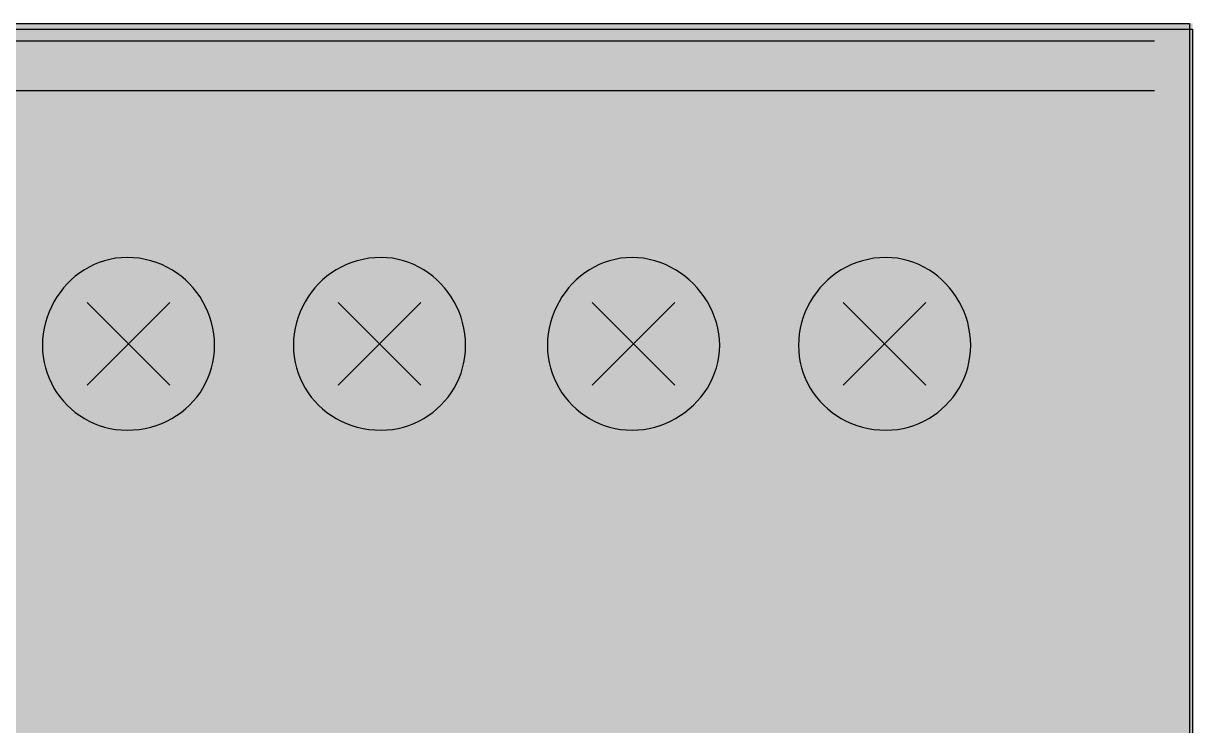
# Model space of a CAD drawing. Header units: millimetres. Extents: x 0 to 966, y -664 to 90.
# Drawn here: x 930.83 to 966, y -191.11 to -170 of the extents above; entities that cross this region are included whole.
import ezdxf

# ---------------------------------------------------------------- set-up
doc = ezdxf.new("R2010")
doc.units = ezdxf.units.MM
for name, color, linetype in [('HDL_BODY', 7, 'Continuous'), ('HDL_COLOUR', 7, 'Continuous'), ('HDL_DETAIL', 7, 'Continuous'), ('HDL_PRINT', 7, 'Continuous')]:
    doc.layers.add(name, color=color, linetype=linetype)

# ---------------------------------------------------------------- blocks, each defined once
blk = doc.blocks.new('M_R16.10.1_FRONT')
at = {"layer": 'HDL_BODY', "true_color": 0x202126}
blk.add_hatch(color=250, dxfattribs=at).paths.add_polyline_path([(0, 0), (216, 0), (216, 90), (0, 90)])
at = {"layer": 'HDL_COLOUR', "true_color": 0x1a332c}
for points in [[(186.585, 80.322), (186.579, 80.497), (186.561, 80.67), (186.533, 80.84), (186.493, 81.006), (186.443, 81.169), (186.383, 81.328), (186.313, 81.483), (186.233, 81.632), (186.145, 81.776), (186.047, 81.914), (185.941, 82.045), (185.827, 82.17), (185.706, 82.287), (185.576, 82.397), (185.44, 82.498), (185.297, 82.59), (185.147, 82.674), (184.992, 82.747), (184.83, 82.811), (184.664, 82.864), (184.492, 82.906), (184.316, 82.937), (184.135, 82.956), (183.95, 82.962), (183.776, 82.956), (183.605, 82.937), (183.437, 82.906), (183.274, 82.864), (183.114, 82.811), (182.96, 82.747), (182.81, 82.674), (182.666, 82.59), (182.527, 82.498), (182.395, 82.397), (182.269, 82.287), (182.151, 82.17), (182.039, 82.045), (181.935, 81.914), (181.84, 81.776), (181.752, 81.632), (181.674, 81.483), (181.605, 81.328), (181.545, 81.169), (181.495, 81.006), (181.456, 80.84), (181.428, 80.67), (181.41, 80.497), (181.404, 80.322), (181.41, 80.148), (181.428, 79.976), (181.456, 79.809), (181.495, 79.645), (181.545, 79.485), (181.605, 79.33), (181.674, 79.18), (181.752, 79.035), (181.84, 78.897), (181.935, 78.764), (182.039, 78.638), (182.151, 78.519), (182.269, 78.408), (182.395, 78.304), (182.527, 78.208), (182.666, 78.12), (182.81, 78.042), (182.96, 77.972), (183.114, 77.913), (183.274, 77.863), (183.437, 77.824), (183.605, 77.795), (183.776, 77.778), (183.95, 77.772), (184.135, 77.778), (184.316, 77.795), (184.492, 77.824), (184.664, 77.863), (184.83, 77.913), (184.992, 77.972), (185.147, 78.042), (185.297, 78.12), (185.44, 78.208), (185.576, 78.304), (185.706, 78.408), (185.827, 78.519), (185.941, 78.638), (186.047, 78.764), (186.145, 78.897), (186.233, 79.035), (186.313, 79.18), (186.383, 79.33), (186.443, 79.485), (186.493, 79.645), (186.533, 79.809), (186.561, 79.976), (186.579, 80.148), (186.585, 80.322)], [(194.135, 80.322), (194.129, 80.497), (194.112, 80.67), (194.084, 80.84), (194.044, 81.006), (193.995, 81.169), (193.935, 81.328), (193.866, 81.483), (193.787, 81.632), (193.7, 81.776), (193.605, 81.914), (193.501, 82.045), (193.389, 82.17), (193.27, 82.287), (193.145, 82.397), (193.012, 82.498), (192.874, 82.59), (192.73, 82.674), (192.58, 82.747), (192.425, 82.811), (192.266, 82.864), (192.102, 82.906), (191.935, 82.937), (191.764, 82.956), (191.59, 82.962), (191.405, 82.956), (191.224, 82.937), (191.048, 82.906), (190.876, 82.864), (190.709, 82.811), (190.548, 82.747), (190.392, 82.674), (190.243, 82.59), (190.1, 82.498), (189.963, 82.397), (189.834, 82.287), (189.712, 82.17), (189.598, 82.045), (189.492, 81.914), (189.395, 81.776), (189.306, 81.632), (189.227, 81.483), (189.157, 81.328), (189.097, 81.169), (189.047, 81.006), (189.007, 80.84), (188.979, 80.67), (188.961, 80.497), (188.955, 80.322), (188.961, 80.148), (188.979, 79.976), (189.007, 79.809), (189.047, 79.645), (189.097, 79.485), (189.157, 79.33), (189.227, 79.18), (189.306, 79.035), (189.395, 78.897), (189.492, 78.764), (189.598, 78.638), (189.712, 78.519), (189.834, 78.408), (189.963, 78.304), (190.1, 78.208), (190.243, 78.12), (190.392, 78.042), (190.548, 77.972), (190.709, 77.913), (190.876, 77.863), (191.048, 77.824), (191.224, 77.795), (191.405, 77.778), (191.59, 77.772), (191.764, 77.778), (191.935, 77.795), (192.102, 77.824), (192.266, 77.863), (192.425, 77.913), (192.58, 77.972), (192.73, 78.042), (192.874, 78.12), (193.012, 78.208), (193.145, 78.304), (193.27, 78.408), (193.389, 78.519), (193.501, 78.638), (193.605, 78.764), (193.7, 78.897), (193.787, 79.035), (193.866, 79.18), (193.935, 79.33), (193.995, 79.485), (194.044, 79.645), (194.084, 79.809), (194.112, 79.976), (194.129, 80.148), (194.135, 80.322)], [(201.775, 80.322), (201.769, 80.497), (201.75, 80.67), (201.719, 80.84), (201.677, 81.006), (201.624, 81.169), (201.561, 81.328), (201.487, 81.483), (201.404, 81.632), (201.312, 81.776), (201.211, 81.914), (201.101, 82.045), (200.984, 82.17), (200.86, 82.287), (200.729, 82.397), (200.591, 82.498), (200.448, 82.59), (200.299, 82.674), (200.145, 82.747), (199.986, 82.811), (199.823, 82.864), (199.657, 82.906), (199.487, 82.937), (199.315, 82.956), (199.14, 82.962), (198.966, 82.956), (198.795, 82.937), (198.628, 82.906), (198.464, 82.864), (198.305, 82.811), (198.15, 82.747), (198, 82.674), (197.856, 82.59), (197.718, 82.498), (197.585, 82.397), (197.46, 82.287), (197.341, 82.17), (197.229, 82.045), (197.126, 81.914), (197.03, 81.776), (196.943, 81.632), (196.864, 81.483), (196.795, 81.328), (196.736, 81.169), (196.686, 81.006), (196.647, 80.84), (196.618, 80.67), (196.601, 80.497), (196.595, 80.322), (196.601, 80.148), (196.618, 79.976), (196.647, 79.809), (196.686, 79.645), (196.736, 79.485), (196.795, 79.33), (196.864, 79.18), (196.943, 79.035), (197.03, 78.897), (197.126, 78.764), (197.229, 78.638), (197.341, 78.519), (197.46, 78.408), (197.585, 78.304), (197.718, 78.208), (197.856, 78.12), (198, 78.042), (198.15, 77.972), (198.305, 77.913), (198.464, 77.863), (198.628, 77.824), (198.795, 77.795), (198.966, 77.778), (199.14, 77.772), (199.315, 77.778), (199.487, 77.795), (199.657, 77.824), (199.823, 77.863), (199.986, 77.913), (200.145, 77.972), (200.299, 78.042), (200.448, 78.12), (200.591, 78.208), (200.729, 78.304), (200.86, 78.408), (200.984, 78.519), (201.101, 78.638), (201.211, 78.764), (201.312, 78.897), (201.404, 79.035), (201.487, 79.18), (201.561, 79.33), (201.624, 79.485), (201.677, 79.645), (201.719, 79.809), (201.75, 79.976), (201.769, 80.148), (201.775, 80.322)], [(209.326, 80.322), (209.32, 80.497), (209.302, 80.67), (209.274, 80.84), (209.235, 81.006), (209.185, 81.169), (209.125, 81.328), (209.056, 81.483), (208.978, 81.632), (208.891, 81.776), (208.795, 81.914), (208.691, 82.045), (208.58, 82.17), (208.461, 82.287), (208.335, 82.397), (208.203, 82.498), (208.064, 82.59), (207.92, 82.674), (207.77, 82.747), (207.616, 82.811), (207.456, 82.864), (207.293, 82.906), (207.125, 82.937), (206.954, 82.956), (206.78, 82.962), (206.595, 82.956), (206.415, 82.937), (206.238, 82.906), (206.066, 82.864), (205.9, 82.811), (205.738, 82.747), (205.583, 82.674), (205.433, 82.59), (205.29, 82.498), (205.154, 82.397), (205.025, 82.287), (204.903, 82.17), (204.789, 82.045), (204.683, 81.914), (204.585, 81.776), (204.497, 81.632), (204.417, 81.483), (204.347, 81.328), (204.287, 81.169), (204.237, 81.006), (204.198, 80.84), (204.169, 80.67), (204.152, 80.497), (204.146, 80.322), (204.152, 80.148), (204.169, 79.976), (204.198, 79.809), (204.237, 79.645), (204.287, 79.485), (204.347, 79.33), (204.417, 79.18), (204.497, 79.035), (204.585, 78.897), (204.683, 78.764), (204.789, 78.638), (204.903, 78.519), (205.025, 78.408), (205.154, 78.304), (205.29, 78.208), (205.433, 78.12), (205.583, 78.042), (205.738, 77.972), (205.9, 77.913), (206.066, 77.863), (206.238, 77.824), (206.415, 77.795), (206.595, 77.778), (206.78, 77.772), (206.954, 77.778), (207.125, 77.795), (207.293, 77.824), (207.456, 77.863), (207.616, 77.913), (207.77, 77.972), (207.92, 78.042), (208.064, 78.12), (208.203, 78.208), (208.335, 78.304), (208.461, 78.408), (208.58, 78.519), (208.691, 78.638), (208.795, 78.764), (208.891, 78.897), (208.978, 79.035), (209.056, 79.18), (209.125, 79.33), (209.185, 79.485), (209.235, 79.645), (209.274, 79.809), (209.302, 79.976), (209.32, 80.148), (209.326, 80.322)]]:
    blk.add_hatch(color=250, dxfattribs=at).paths.add_polyline_path(points)
at = {"layer": 'HDL_COLOUR', "true_color": 0x9ea4a8}
for points in [[(185.808, 80.367), (185.792, 80.604), (185.746, 80.837), (185.67, 81.062), (185.565, 81.275), (185.433, 81.473), (185.276, 81.651), (185.098, 81.808), (184.901, 81.94), (184.688, 82.045), (184.464, 82.121), (184.231, 82.168), (183.994, 82.183), (183.758, 82.168), (183.525, 82.121), (183.301, 82.045), (183.088, 81.94), (182.891, 81.808), (182.712, 81.651), (182.556, 81.473), (182.424, 81.275), (182.319, 81.062), (182.243, 80.837), (182.197, 80.604), (182.181, 80.367), (182.197, 80.13), (182.243, 79.897), (182.319, 79.672), (182.424, 79.458), (182.556, 79.261), (182.712, 79.082), (182.891, 78.926), (183.088, 78.794), (183.301, 78.688), (183.525, 78.612), (183.758, 78.566), (183.994, 78.55), (184.231, 78.566), (184.464, 78.612), (184.688, 78.688), (184.901, 78.794), (185.098, 78.926), (185.276, 79.082), (185.433, 79.261), (185.565, 79.458), (185.67, 79.672), (185.746, 79.897), (185.792, 80.13)], [(193.358, 80.367), (193.343, 80.604), (193.296, 80.837), (193.22, 81.062), (193.115, 81.275), (192.984, 81.473), (192.827, 81.651), (192.649, 81.808), (192.452, 81.94), (192.239, 82.045), (192.015, 82.121), (191.782, 82.168), (191.545, 82.183), (191.309, 82.168), (191.076, 82.121), (190.851, 82.045), (190.639, 81.94), (190.442, 81.808), (190.263, 81.651), (190.107, 81.473), (189.975, 81.275), (189.87, 81.062), (189.794, 80.837), (189.748, 80.604), (189.732, 80.367), (189.748, 80.13), (189.794, 79.897), (189.87, 79.672), (189.975, 79.458), (190.107, 79.261), (190.263, 79.082), (190.442, 78.926), (190.639, 78.794), (190.851, 78.688), (191.076, 78.612), (191.309, 78.566), (191.545, 78.55), (191.782, 78.566), (192.015, 78.612), (192.239, 78.688), (192.452, 78.794), (192.649, 78.926), (192.827, 79.082), (192.984, 79.261), (193.115, 79.458), (193.22, 79.672), (193.296, 79.897), (193.343, 80.13)], [(200.998, 80.367), (200.982, 80.604), (200.936, 80.837), (200.86, 81.062), (200.755, 81.275), (200.623, 81.473), (200.467, 81.651), (200.289, 81.808), (200.091, 81.94), (199.879, 82.045), (199.654, 82.121), (199.422, 82.168), (199.185, 82.183), (198.948, 82.168), (198.716, 82.121), (198.491, 82.045), (198.278, 81.94), (198.081, 81.808), (197.903, 81.651), (197.747, 81.473), (197.615, 81.275), (197.51, 81.062), (197.434, 80.837), (197.387, 80.604), (197.372, 80.367), (197.387, 80.13), (197.434, 79.897), (197.51, 79.672), (197.615, 79.458), (197.747, 79.261), (197.903, 79.082), (198.081, 78.926), (198.278, 78.794), (198.491, 78.688), (198.716, 78.612), (198.948, 78.566), (199.185, 78.55), (199.422, 78.566), (199.654, 78.612), (199.879, 78.688), (200.091, 78.794), (200.289, 78.926), (200.467, 79.082), (200.623, 79.261), (200.755, 79.458), (200.86, 79.672), (200.936, 79.897), (200.982, 80.13)], [(208.549, 80.367), (208.533, 80.604), (208.487, 80.837), (208.411, 81.062), (208.306, 81.275), (208.174, 81.473), (208.018, 81.651), (207.839, 81.808), (207.642, 81.94), (207.429, 82.045), (207.205, 82.121), (206.972, 82.168), (206.736, 82.183), (206.499, 82.168), (206.266, 82.121), (206.042, 82.045), (205.829, 81.94), (205.632, 81.808), (205.454, 81.651), (205.297, 81.473), (205.166, 81.275), (205.061, 81.062), (204.984, 80.837), (204.938, 80.604), (204.923, 80.367), (204.938, 80.13), (204.984, 79.897), (205.061, 79.672), (205.166, 79.458), (205.297, 79.261), (205.454, 79.082), (205.632, 78.926), (205.829, 78.794), (206.042, 78.688), (206.266, 78.612), (206.499, 78.566), (206.736, 78.55), (206.972, 78.566), (207.205, 78.612), (207.429, 78.688), (207.642, 78.794), (207.839, 78.926), (208.018, 79.082), (208.174, 79.261), (208.306, 79.458), (208.411, 79.672), (208.487, 79.897), (208.533, 80.13)]]:
    blk.add_hatch(color=253, dxfattribs=at).paths.add_polyline_path(points)
at = {"layer": 'HDL_PRINT', "true_color": 0xdee1e9}
for points in [[(182.984, 82.962), (182.634, 82.962), (182.634, 85.512), (185.355, 85.512), (187.287, 83.577), (187.023, 83.312), (185.18, 85.162), (182.984, 85.162), (182.984, 82.962)], [(190.624, 82.962), (190.271, 82.962), (190.271, 85.162), (187.725, 85.162), (187.725, 85.512), (190.624, 85.512), (190.624, 82.962)], [(198.174, 82.962), (197.825, 82.962), (197.825, 85.512), (200.545, 85.512), (202.477, 83.577), (202.214, 83.312), (200.37, 85.162), (198.174, 85.162), (198.174, 82.962)], [(205.725, 82.962), (205.375, 82.962), (205.375, 85.162), (202.916, 85.162), (202.916, 85.512), (205.725, 85.512), (205.725, 82.962)], [(185.355, 75.482), (186.585, 77.594), (187.814, 75.482), (185.355, 75.482)], [(200.545, 75.482), (201.775, 77.594), (203.005, 75.482), (200.545, 75.482)], [(182.898, 75.661), (182.898, 75.482), (181.754, 75.482), (181.843, 75.572), (181.848, 75.61), (181.861, 75.647), (181.878, 75.685), (181.897, 75.722), (181.914, 75.76), (181.927, 75.798), (181.932, 75.836), (181.969, 75.873), (182.006, 75.91), (182.044, 75.948), (182.081, 75.986), (182.118, 76.024), (182.156, 76.062), (182.193, 76.1), (182.252, 76.132), (182.309, 76.169), (182.363, 76.21), (182.413, 76.253), (182.457, 76.297), (182.493, 76.34), (182.521, 76.381), (182.539, 76.419), (182.545, 76.45), (182.583, 76.488), (182.608, 76.516), (182.623, 76.539), (182.631, 76.562), (182.634, 76.589), (182.634, 76.626), (182.634, 76.664), (182.632, 76.702), (182.627, 76.74), (182.618, 76.778), (182.602, 76.815), (182.578, 76.853), (182.545, 76.89), (182.538, 76.896), (182.519, 76.913), (182.49, 76.934), (182.454, 76.956), (182.413, 76.972), (182.371, 76.979), (182.332, 76.974), (182.294, 76.961), (182.256, 76.944), (182.219, 76.925), (182.181, 76.907), (182.144, 76.895), (182.107, 76.89), (182.102, 76.853), (182.089, 76.815), (182.072, 76.778), (182.053, 76.74), (182.036, 76.702), (182.023, 76.664), (182.018, 76.626), (181.843, 76.626), (181.847, 76.688), (181.858, 76.743), (181.876, 76.792), (181.898, 76.836), (181.925, 76.875), (181.954, 76.911), (181.986, 76.945), (182.018, 76.979), (182.056, 77.012), (182.096, 77.036), (182.138, 77.051), (182.185, 77.061), (182.238, 77.066), (182.3, 77.068), (182.371, 77.068), (182.44, 77.068), (182.501, 77.066), (182.555, 77.061), (182.602, 77.051), (182.644, 77.036), (182.683, 77.012), (182.72, 76.979), (182.753, 76.945), (182.786, 76.911), (182.816, 76.875), (182.842, 76.836), (182.865, 76.792), (182.883, 76.743), (182.894, 76.688), (182.898, 76.626), (182.898, 76.589), (182.895, 76.562), (182.887, 76.539), (182.872, 76.516), (182.847, 76.488), (182.809, 76.45), (182.803, 76.414), (182.786, 76.387), (182.765, 76.364), (182.743, 76.341), (182.727, 76.313), (182.72, 76.275), (182.688, 76.242), (182.654, 76.209), (182.618, 76.176), (182.579, 76.143), (182.535, 76.11), (182.487, 76.077), (182.432, 76.044), (182.371, 76.011), (182.333, 75.946), (182.296, 75.898), (182.263, 75.861), (182.235, 75.833), (182.212, 75.807), (182.198, 75.78), (182.193, 75.747), (182.151, 75.738), (182.125, 75.716), (182.112, 75.691), (182.107, 75.67), (182.107, 75.661), (182.898, 75.661)], [(183.861, 75.482), (183.6, 75.482), (183.6, 76.715), (183.593, 76.708), (183.574, 76.692), (183.545, 76.67), (183.508, 76.649), (183.467, 76.632), (183.423, 76.626), (183.386, 76.589), (183.359, 76.565), (183.336, 76.55), (183.313, 76.543), (183.286, 76.54), (183.248, 76.54), (183.248, 76.715), (183.286, 76.72), (183.323, 76.734), (183.361, 76.756), (183.398, 76.785), (183.436, 76.817), (183.474, 76.853), (183.511, 76.89), (183.555, 76.934), (183.596, 76.976), (183.632, 77.012), (183.661, 77.042), (183.68, 77.061), (183.686, 77.068), (183.861, 77.068), (183.861, 75.482)], [(190.271, 75.661), (190.271, 75.482), (189.219, 75.482), (189.219, 75.572), (189.251, 75.61), (189.276, 75.647), (189.296, 75.685), (189.315, 75.722), (189.335, 75.76), (189.361, 75.798), (189.394, 75.836), (189.432, 75.873), (189.469, 75.91), (189.507, 75.948), (189.544, 75.986), (189.582, 76.024), (189.62, 76.062), (189.658, 76.1), (189.713, 76.132), (189.762, 76.169), (189.807, 76.21), (189.847, 76.253), (189.884, 76.297), (189.918, 76.34), (189.95, 76.381), (189.98, 76.419), (190.01, 76.45), (190.046, 76.488), (190.071, 76.516), (190.085, 76.539), (190.093, 76.562), (190.096, 76.589), (190.096, 76.626), (190.096, 76.664), (190.094, 76.702), (190.089, 76.74), (190.08, 76.778), (190.065, 76.815), (190.042, 76.853), (190.01, 76.89), (189.972, 76.896), (189.944, 76.913), (189.921, 76.934), (189.898, 76.956), (189.87, 76.972), (189.832, 76.979), (189.767, 76.974), (189.719, 76.961), (189.683, 76.944), (189.655, 76.925), (189.629, 76.907), (189.602, 76.895), (189.569, 76.89), (189.537, 76.853), (189.514, 76.815), (189.499, 76.778), (189.489, 76.74), (189.485, 76.702), (189.483, 76.664), (189.483, 76.626), (189.305, 76.626), (189.305, 76.697), (189.307, 76.758), (189.312, 76.811), (189.322, 76.859), (189.337, 76.901), (189.361, 76.941), (189.394, 76.979), (189.431, 77.008), (189.475, 77.03), (189.526, 77.046), (189.581, 77.057), (189.64, 77.063), (189.703, 77.067), (189.767, 77.068), (189.832, 77.068), (189.875, 77.068), (189.926, 77.066), (189.981, 77.061), (190.037, 77.051), (190.092, 77.036), (190.142, 77.012), (190.185, 76.979), (190.217, 76.941), (190.24, 76.901), (190.255, 76.859), (190.264, 76.811), (190.269, 76.758), (190.271, 76.697), (190.271, 76.626), (190.271, 76.583), (190.271, 76.552), (190.271, 76.526), (190.271, 76.495), (190.271, 76.45), (190.266, 76.418), (190.252, 76.394), (190.23, 76.373), (190.202, 76.354), (190.17, 76.334), (190.134, 76.308), (190.096, 76.275), (190.092, 76.242), (190.08, 76.209), (190.06, 76.176), (190.031, 76.143), (189.994, 76.11), (189.949, 76.077), (189.895, 76.044), (189.832, 76.011), (189.8, 75.953), (189.767, 75.908), (189.735, 75.874), (189.702, 75.847), (189.669, 75.823), (189.635, 75.801), (189.602, 75.776), (189.569, 75.747), (189.568, 75.738), (189.563, 75.716), (189.55, 75.691), (189.525, 75.67), (189.483, 75.661), (190.271, 75.661)], [(191.59, 75.661), (191.59, 75.482), (190.535, 75.482), (190.535, 75.572), (190.54, 75.61), (190.552, 75.647), (190.57, 75.685), (190.589, 75.722), (190.606, 75.76), (190.619, 75.798), (190.624, 75.836), (190.662, 75.873), (190.699, 75.91), (190.737, 75.948), (190.774, 75.986), (190.812, 76.024), (190.849, 76.062), (190.887, 76.1), (190.945, 76.132), (191.002, 76.169), (191.056, 76.21), (191.105, 76.253), (191.149, 76.297), (191.185, 76.34), (191.213, 76.381), (191.231, 76.419), (191.237, 76.45), (191.275, 76.488), (191.3, 76.516), (191.315, 76.539), (191.323, 76.562), (191.326, 76.589), (191.326, 76.626), (191.326, 76.67), (191.326, 76.715), (191.326, 76.759), (191.326, 76.803), (191.326, 76.847), (191.326, 76.89), (191.288, 76.895), (191.25, 76.907), (191.213, 76.925), (191.175, 76.944), (191.138, 76.961), (191.1, 76.974), (191.062, 76.979), (191.024, 76.974), (190.987, 76.961), (190.949, 76.944), (190.912, 76.925), (190.874, 76.907), (190.836, 76.895), (190.798, 76.89), (190.794, 76.853), (190.781, 76.815), (190.765, 76.778), (190.746, 76.74), (190.73, 76.702), (190.717, 76.664), (190.713, 76.626), (190.535, 76.626), (190.539, 76.688), (190.55, 76.743), (190.568, 76.792), (190.59, 76.836), (190.617, 76.875), (190.647, 76.911), (190.679, 76.945), (190.713, 76.979), (190.75, 77.012), (190.789, 77.036), (190.831, 77.051), (190.878, 77.061), (190.931, 77.066), (190.992, 77.068), (191.062, 77.068), (191.132, 77.068), (191.193, 77.066), (191.246, 77.061), (191.294, 77.051), (191.337, 77.036), (191.377, 77.012), (191.415, 76.979), (191.447, 76.945), (191.478, 76.911), (191.508, 76.875), (191.535, 76.836), (191.557, 76.792), (191.574, 76.743), (191.586, 76.688), (191.59, 76.626), (191.589, 76.589), (191.586, 76.562), (191.579, 76.539), (191.563, 76.516), (191.538, 76.488), (191.501, 76.45), (191.5, 76.414), (191.498, 76.387), (191.49, 76.364), (191.475, 76.341), (191.451, 76.313), (191.415, 76.275), (191.381, 76.242), (191.347, 76.209), (191.31, 76.176), (191.271, 76.143), (191.227, 76.11), (191.179, 76.077), (191.124, 76.044), (191.062, 76.011), (191.025, 75.946), (190.989, 75.898), (190.956, 75.861), (190.928, 75.833), (190.906, 75.807), (190.892, 75.78), (190.887, 75.747), (190.844, 75.738), (190.818, 75.716), (190.804, 75.691), (190.799, 75.67), (190.798, 75.661), (191.59, 75.661)], [(197.911, 75.661), (197.911, 75.482), (196.859, 75.482), (196.831, 75.488), (196.82, 75.502), (196.821, 75.525), (196.831, 75.553), (196.843, 75.586), (196.854, 75.623), (196.859, 75.661), (196.865, 75.667), (196.881, 75.686), (196.902, 75.715), (196.922, 75.751), (196.938, 75.792), (196.945, 75.836), (196.983, 75.873), (197.021, 75.91), (197.059, 75.948), (197.096, 75.986), (197.134, 76.024), (197.171, 76.062), (197.208, 76.1), (197.266, 76.132), (197.323, 76.169), (197.377, 76.21), (197.427, 76.253), (197.471, 76.297), (197.508, 76.34), (197.537, 76.381), (197.555, 76.419), (197.561, 76.45), (197.597, 76.494), (197.621, 76.535), (197.636, 76.571), (197.644, 76.6), (197.647, 76.619), (197.647, 76.626), (197.647, 76.664), (197.645, 76.702), (197.64, 76.74), (197.631, 76.778), (197.616, 76.815), (197.593, 76.853), (197.561, 76.89), (197.554, 76.896), (197.535, 76.913), (197.505, 76.934), (197.469, 76.956), (197.427, 76.972), (197.383, 76.979), (197.346, 76.974), (197.309, 76.961), (197.272, 76.944), (197.234, 76.925), (197.197, 76.907), (197.159, 76.895), (197.122, 76.89), (197.117, 76.853), (197.105, 76.815), (197.087, 76.778), (197.068, 76.74), (197.051, 76.702), (197.038, 76.664), (197.033, 76.626), (196.859, 76.626), (196.863, 76.688), (196.873, 76.743), (196.891, 76.792), (196.913, 76.836), (196.939, 76.875), (196.969, 76.911), (197, 76.945), (197.033, 76.979), (197.067, 77.012), (197.101, 77.044), (197.137, 77.073), (197.176, 77.1), (197.219, 77.122), (197.267, 77.139), (197.322, 77.15), (197.383, 77.154), (197.446, 77.15), (197.501, 77.139), (197.549, 77.122), (197.593, 77.1), (197.632, 77.073), (197.668, 77.044), (197.702, 77.012), (197.736, 76.979), (197.769, 76.945), (197.801, 76.911), (197.83, 76.875), (197.857, 76.836), (197.879, 76.792), (197.896, 76.743), (197.907, 76.688), (197.911, 76.626), (197.91, 76.619), (197.907, 76.6), (197.9, 76.571), (197.885, 76.535), (197.861, 76.494), (197.825, 76.45), (197.818, 76.414), (197.802, 76.387), (197.78, 76.364), (197.759, 76.341), (197.742, 76.313), (197.736, 76.275), (197.702, 76.242), (197.668, 76.209), (197.632, 76.176), (197.593, 76.143), (197.549, 76.11), (197.501, 76.077), (197.446, 76.044), (197.383, 76.011), (197.346, 75.973), (197.311, 75.935), (197.278, 75.898), (197.25, 75.86), (197.228, 75.822), (197.213, 75.785), (197.208, 75.747), (197.166, 75.746), (197.141, 75.741), (197.128, 75.728), (197.123, 75.703), (197.122, 75.661), (197.911, 75.661)], [(198.086, 75.922), (198.263, 75.922), (198.295, 75.885), (198.32, 75.848), (198.34, 75.81), (198.359, 75.772), (198.38, 75.735), (198.405, 75.698), (198.438, 75.661), (198.445, 75.654), (198.464, 75.638), (198.493, 75.616), (198.529, 75.595), (198.57, 75.578), (198.613, 75.572), (198.651, 75.577), (198.689, 75.591), (198.726, 75.613), (198.764, 75.642), (198.801, 75.674), (198.839, 75.71), (198.877, 75.747), (198.914, 75.754), (198.939, 75.773), (198.955, 75.802), (198.962, 75.838), (198.965, 75.879), (198.966, 75.922), (198.965, 75.96), (198.964, 75.998), (198.959, 76.036), (198.949, 76.074), (198.933, 76.112), (198.91, 76.149), (198.877, 76.186), (198.839, 76.219), (198.801, 76.243), (198.764, 76.259), (198.726, 76.268), (198.689, 76.273), (198.651, 76.275), (198.613, 76.275), (198.527, 76.275), (198.527, 76.45), (198.57, 76.45), (198.614, 76.45), (198.657, 76.45), (198.701, 76.45), (198.745, 76.45), (198.788, 76.45), (198.821, 76.488), (198.844, 76.526), (198.86, 76.564), (198.87, 76.601), (198.875, 76.639), (198.876, 76.677), (198.877, 76.715), (198.876, 76.753), (198.873, 76.781), (198.866, 76.803), (198.85, 76.826), (198.825, 76.853), (198.788, 76.89), (198.781, 76.896), (198.762, 76.913), (198.734, 76.934), (198.698, 76.956), (198.657, 76.972), (198.613, 76.979), (198.57, 76.972), (198.529, 76.956), (198.493, 76.934), (198.464, 76.913), (198.445, 76.896), (198.438, 76.89), (198.405, 76.853), (198.382, 76.815), (198.366, 76.778), (198.356, 76.74), (198.351, 76.702), (198.349, 76.664), (198.349, 76.626), (198.086, 76.715), (198.119, 76.753), (198.144, 76.79), (198.165, 76.828), (198.184, 76.866), (198.205, 76.903), (198.23, 76.941), (198.263, 76.979), (198.299, 77.012), (198.342, 77.044), (198.389, 77.073), (198.438, 77.1), (198.487, 77.122), (198.534, 77.139), (198.577, 77.15), (198.613, 77.154), (198.651, 77.149), (198.689, 77.137), (198.726, 77.12), (198.764, 77.102), (198.801, 77.085), (198.839, 77.073), (198.877, 77.068), (198.915, 77.03), (198.942, 77.002), (198.965, 76.979), (198.988, 76.956), (199.015, 76.928), (199.052, 76.89), (199.052, 76.847), (199.052, 76.817), (199.052, 76.79), (199.052, 76.759), (199.052, 76.715), (199.052, 76.662), (199.052, 76.615), (199.052, 76.576), (199.052, 76.549), (199.052, 76.54), (199.019, 76.502), (198.995, 76.466), (198.975, 76.433), (198.956, 76.405), (198.935, 76.383), (198.91, 76.369), (198.877, 76.364), (198.914, 76.359), (198.95, 76.345), (198.983, 76.322), (199.011, 76.294), (199.032, 76.26), (199.047, 76.224), (199.052, 76.186), (199.084, 76.181), (199.108, 76.165), (199.124, 76.138), (199.133, 76.101), (199.138, 76.052), (199.14, 75.993), (199.14, 75.922), (199.14, 75.88), (199.138, 75.83), (199.133, 75.776), (199.124, 75.72), (199.108, 75.665), (199.084, 75.614), (199.052, 75.572), (198.99, 75.542), (198.934, 75.52), (198.882, 75.504), (198.832, 75.494), (198.782, 75.487), (198.731, 75.484), (198.675, 75.483), (198.613, 75.482), (198.543, 75.483), (198.482, 75.485), (198.429, 75.489), (198.382, 75.499), (198.34, 75.515), (198.301, 75.539), (198.263, 75.572), (198.23, 75.605), (198.198, 75.639), (198.168, 75.675), (198.141, 75.714), (198.118, 75.758), (198.101, 75.806), (198.089, 75.86), (198.086, 75.922)], [(205.461, 75.661), (205.461, 75.482), (204.409, 75.482), (204.409, 75.572), (204.441, 75.61), (204.466, 75.647), (204.486, 75.685), (204.505, 75.722), (204.526, 75.76), (204.551, 75.798), (204.584, 75.836), (204.588, 75.868), (204.601, 75.901), (204.622, 75.934), (204.651, 75.967), (204.688, 76), (204.733, 76.033), (204.786, 76.067), (204.848, 76.1), (204.903, 76.132), (204.953, 76.169), (204.997, 76.21), (205.037, 76.253), (205.074, 76.297), (205.108, 76.34), (205.139, 76.381), (205.169, 76.419), (205.198, 76.45), (205.204, 76.488), (205.221, 76.516), (205.242, 76.539), (205.264, 76.562), (205.28, 76.589), (205.287, 76.626), (205.286, 76.664), (205.284, 76.702), (205.28, 76.74), (205.27, 76.778), (205.254, 76.815), (205.231, 76.853), (205.198, 76.89), (205.161, 76.895), (205.123, 76.907), (205.086, 76.925), (205.049, 76.944), (205.011, 76.961), (204.974, 76.974), (204.937, 76.979), (204.893, 76.972), (204.851, 76.956), (204.815, 76.934), (204.785, 76.913), (204.766, 76.896), (204.759, 76.89), (204.727, 76.853), (204.704, 76.815), (204.689, 76.778), (204.68, 76.74), (204.675, 76.702), (204.673, 76.664), (204.673, 76.626), (204.409, 76.626), (204.438, 76.688), (204.46, 76.743), (204.479, 76.792), (204.496, 76.836), (204.512, 76.875), (204.531, 76.911), (204.555, 76.945), (204.584, 76.979), (204.627, 77.012), (204.677, 77.036), (204.732, 77.051), (204.789, 77.061), (204.844, 77.066), (204.894, 77.068), (204.937, 77.068), (205.002, 77.068), (205.067, 77.067), (205.129, 77.063), (205.188, 77.057), (205.244, 77.046), (205.294, 77.03), (205.338, 77.008), (205.375, 76.979), (205.407, 76.941), (205.43, 76.901), (205.445, 76.859), (205.455, 76.811), (205.459, 76.758), (205.461, 76.697), (205.461, 76.626), (205.461, 76.583), (205.461, 76.552), (205.461, 76.526), (205.461, 76.495), (205.461, 76.45), (205.425, 76.414), (205.398, 76.387), (205.375, 76.364), (205.352, 76.341), (205.324, 76.313), (205.287, 76.275), (205.279, 76.242), (205.258, 76.209), (205.227, 76.176), (205.188, 76.143), (205.145, 76.11), (205.102, 76.077), (205.06, 76.044), (205.023, 76.011), (204.961, 75.953), (204.908, 75.908), (204.863, 75.874), (204.825, 75.847), (204.796, 75.823), (204.776, 75.801), (204.763, 75.776), (204.759, 75.747), (204.673, 75.661), (205.461, 75.661)], [(185.355, 71.435), (185.355, 74.515), (185.793, 74.515), (185.793, 73.021), (187.287, 74.515), (187.814, 74.515), (186.496, 73.285), (187.9, 71.435), (187.376, 71.435), (186.232, 73.021), (185.793, 72.492), (185.793, 71.435), (185.355, 71.435)], [(200.809, 71.435), (200.809, 74.515), (201.247, 74.515), (201.247, 71.789), (202.741, 71.789), (202.741, 71.435), (200.809, 71.435)]]:
    blk.add_hatch(color=254, dxfattribs=at).paths.add_polyline_path(points)
h = blk.add_hatch(color=254, dxfattribs=at)
h.paths.add_polyline_path([(206.342, 75.482), (206.342, 75.836), (205.639, 75.836), (205.639, 76.011), (206.342, 77.068), (206.516, 77.068), (206.516, 76.011), (206.78, 76.011), (206.78, 75.836), (206.516, 75.836), (206.516, 75.482), (206.342, 75.482)])
h.paths.add_polyline_path([(206.342, 76.011), (206.342, 76.804), (205.814, 76.011), (206.342, 76.011)])
at = {"layer": 'HDL_DETAIL', "color": 251, "true_color": 0x52555c}
for points in [[(0, 89.824), (215.999, 89.824), (215.999, 0), (0, 0), (0, 89.824)], [(0.263, 90), (215.91, 90), (215.91, 0.176), (0.263, 0.176), (0.263, 90)], [(186.585, 80.322), (186.579, 80.497), (186.561, 80.67), (186.533, 80.84), (186.493, 81.006), (186.443, 81.169), (186.383, 81.328), (186.313, 81.483), (186.233, 81.632), (186.145, 81.776), (186.047, 81.914), (185.941, 82.045), (185.827, 82.17), (185.706, 82.287), (185.576, 82.397), (185.44, 82.498), (185.297, 82.59), (185.147, 82.674), (184.992, 82.747), (184.83, 82.811), (184.664, 82.864), (184.492, 82.906), (184.316, 82.937), (184.135, 82.956), (183.95, 82.962), (183.776, 82.956), (183.605, 82.937), (183.437, 82.906), (183.274, 82.864), (183.114, 82.811), (182.96, 82.747), (182.81, 82.674), (182.666, 82.59), (182.527, 82.498), (182.395, 82.397), (182.269, 82.287), (182.151, 82.17), (182.039, 82.045), (181.935, 81.914), (181.84, 81.776), (181.752, 81.632), (181.674, 81.483), (181.605, 81.328), (181.545, 81.169), (181.495, 81.006), (181.456, 80.84), (181.428, 80.67), (181.41, 80.497), (181.404, 80.322), (181.41, 80.148), (181.428, 79.976), (181.456, 79.809), (181.495, 79.645), (181.545, 79.485), (181.605, 79.33), (181.674, 79.18), (181.752, 79.035), (181.84, 78.897), (181.935, 78.764), (182.039, 78.638), (182.151, 78.519), (182.269, 78.408), (182.395, 78.304), (182.527, 78.208), (182.666, 78.12), (182.81, 78.042), (182.96, 77.972), (183.114, 77.913), (183.274, 77.863), (183.437, 77.824), (183.605, 77.795), (183.776, 77.778), (183.95, 77.772), (184.135, 77.778), (184.316, 77.795), (184.492, 77.824), (184.664, 77.863), (184.83, 77.913), (184.992, 77.972), (185.147, 78.042), (185.297, 78.12), (185.44, 78.208), (185.576, 78.304), (185.706, 78.408), (185.827, 78.519), (185.941, 78.638), (186.047, 78.764), (186.145, 78.897), (186.233, 79.035), (186.313, 79.18), (186.383, 79.33), (186.443, 79.485), (186.493, 79.645), (186.533, 79.809), (186.561, 79.976), (186.579, 80.148), (186.585, 80.322)], [(194.135, 80.322), (194.129, 80.497), (194.112, 80.67), (194.084, 80.84), (194.044, 81.006), (193.995, 81.169), (193.935, 81.328), (193.866, 81.483), (193.787, 81.632), (193.7, 81.776), (193.605, 81.914), (193.501, 82.045), (193.389, 82.17), (193.27, 82.287), (193.145, 82.397), (193.012, 82.498), (192.874, 82.59), (192.73, 82.674), (192.58, 82.747), (192.425, 82.811), (192.266, 82.864), (192.102, 82.906), (191.935, 82.937), (191.764, 82.956), (191.59, 82.962), (191.405, 82.956), (191.224, 82.937), (191.048, 82.906), (190.876, 82.864), (190.709, 82.811), (190.548, 82.747), (190.392, 82.674), (190.243, 82.59), (190.1, 82.498), (189.963, 82.397), (189.834, 82.287), (189.712, 82.17), (189.598, 82.045), (189.492, 81.914), (189.395, 81.776), (189.306, 81.632), (189.227, 81.483), (189.157, 81.328), (189.097, 81.169), (189.047, 81.006), (189.007, 80.84), (188.979, 80.67), (188.961, 80.497), (188.955, 80.322), (188.961, 80.148), (188.979, 79.976), (189.007, 79.809), (189.047, 79.645), (189.097, 79.485), (189.157, 79.33), (189.227, 79.18), (189.306, 79.035), (189.395, 78.897), (189.492, 78.764), (189.598, 78.638), (189.712, 78.519), (189.834, 78.408), (189.963, 78.304), (190.1, 78.208), (190.243, 78.12), (190.392, 78.042), (190.548, 77.972), (190.709, 77.913), (190.876, 77.863), (191.048, 77.824), (191.224, 77.795), (191.405, 77.778), (191.59, 77.772), (191.764, 77.778), (191.935, 77.795), (192.102, 77.824), (192.266, 77.863), (192.425, 77.913), (192.58, 77.972), (192.73, 78.042), (192.874, 78.12), (193.012, 78.208), (193.145, 78.304), (193.27, 78.408), (193.389, 78.519), (193.501, 78.638), (193.605, 78.764), (193.7, 78.897), (193.787, 79.035), (193.866, 79.18), (193.935, 79.33), (193.995, 79.485), (194.044, 79.645), (194.084, 79.809), (194.112, 79.976), (194.129, 80.148), (194.135, 80.322)], [(201.775, 80.322), (201.769, 80.497), (201.75, 80.67), (201.719, 80.84), (201.677, 81.006), (201.624, 81.169), (201.561, 81.328), (201.487, 81.483), (201.404, 81.632), (201.312, 81.776), (201.211, 81.914), (201.101, 82.045), (200.984, 82.17), (200.86, 82.287), (200.729, 82.397), (200.591, 82.498), (200.448, 82.59), (200.299, 82.674), (200.145, 82.747), (199.986, 82.811), (199.823, 82.864), (199.657, 82.906), (199.487, 82.937), (199.315, 82.956), (199.14, 82.962), (198.966, 82.956), (198.795, 82.937), (198.628, 82.906), (198.464, 82.864), (198.305, 82.811), (198.15, 82.747), (198, 82.674), (197.856, 82.59), (197.718, 82.498), (197.585, 82.397), (197.46, 82.287), (197.341, 82.17), (197.229, 82.045), (197.126, 81.914), (197.03, 81.776), (196.943, 81.632), (196.864, 81.483), (196.795, 81.328), (196.736, 81.169), (196.686, 81.006), (196.647, 80.84), (196.618, 80.67), (196.601, 80.497), (196.595, 80.322), (196.601, 80.148), (196.618, 79.976), (196.647, 79.809), (196.686, 79.645), (196.736, 79.485), (196.795, 79.33), (196.864, 79.18), (196.943, 79.035), (197.03, 78.897), (197.126, 78.764), (197.229, 78.638), (197.341, 78.519), (197.46, 78.408), (197.585, 78.304), (197.718, 78.208), (197.856, 78.12), (198, 78.042), (198.15, 77.972), (198.305, 77.913), (198.464, 77.863), (198.628, 77.824), (198.795, 77.795), (198.966, 77.778), (199.14, 77.772), (199.315, 77.778), (199.487, 77.795), (199.657, 77.824), (199.823, 77.863), (199.986, 77.913), (200.145, 77.972), (200.299, 78.042), (200.448, 78.12), (200.591, 78.208), (200.729, 78.304), (200.86, 78.408), (200.984, 78.519), (201.101, 78.638), (201.211, 78.764), (201.312, 78.897), (201.404, 79.035), (201.487, 79.18), (201.561, 79.33), (201.624, 79.485), (201.677, 79.645), (201.719, 79.809), (201.75, 79.976), (201.769, 80.148), (201.775, 80.322)], [(209.326, 80.322), (209.32, 80.497), (209.302, 80.67), (209.274, 80.84), (209.235, 81.006), (209.185, 81.169), (209.125, 81.328), (209.056, 81.483), (208.978, 81.632), (208.891, 81.776), (208.795, 81.914), (208.691, 82.045), (208.58, 82.17), (208.461, 82.287), (208.335, 82.397), (208.203, 82.498), (208.064, 82.59), (207.92, 82.674), (207.77, 82.747), (207.616, 82.811), (207.456, 82.864), (207.293, 82.906), (207.125, 82.937), (206.954, 82.956), (206.78, 82.962), (206.595, 82.956), (206.415, 82.937), (206.238, 82.906), (206.066, 82.864), (205.9, 82.811), (205.738, 82.747), (205.583, 82.674), (205.433, 82.59), (205.29, 82.498), (205.154, 82.397), (205.025, 82.287), (204.903, 82.17), (204.789, 82.045), (204.683, 81.914), (204.585, 81.776), (204.497, 81.632), (204.417, 81.483), (204.347, 81.328), (204.287, 81.169), (204.237, 81.006), (204.198, 80.84), (204.169, 80.67), (204.152, 80.497), (204.146, 80.322), (204.152, 80.148), (204.169, 79.976), (204.198, 79.809), (204.237, 79.645), (204.287, 79.485), (204.347, 79.33), (204.417, 79.18), (204.497, 79.035), (204.585, 78.897), (204.683, 78.764), (204.789, 78.638), (204.903, 78.519), (205.025, 78.408), (205.154, 78.304), (205.29, 78.208), (205.433, 78.12), (205.583, 78.042), (205.738, 77.972), (205.9, 77.913), (206.066, 77.863), (206.238, 77.824), (206.415, 77.795), (206.595, 77.778), (206.78, 77.772), (206.954, 77.778), (207.125, 77.795), (207.293, 77.824), (207.456, 77.863), (207.616, 77.913), (207.77, 77.972), (207.92, 78.042), (208.064, 78.12), (208.203, 78.208), (208.335, 78.304), (208.461, 78.408), (208.58, 78.519), (208.691, 78.638), (208.795, 78.764), (208.891, 78.897), (208.978, 79.035), (209.056, 79.18), (209.125, 79.33), (209.185, 79.485), (209.235, 79.645), (209.274, 79.809), (209.302, 79.976), (209.32, 80.148), (209.326, 80.322)]]:
    blk.add_lwpolyline(points, close=True, dxfattribs=at)
for points in [[(214.858, 89.47), (0.351, 89.47)], [(214.858, 89.47), (0.351, 89.47)], [(214.858, 89.47), (0.351, 89.47)], [(214.858, 89.47), (0.351, 89.47)], [(214.858, 89.47), (0.351, 89.47)], [(214.858, 89.47), (0.351, 89.47)], [(214.858, 89.47), (0.351, 89.47)], [(214.858, 89.47), (0.351, 89.47)], [(214.858, 89.47), (0.351, 89.47)], [(214.858, 89.47), (0.351, 89.47)], [(214.858, 89.47), (0.351, 89.47)], [(214.858, 89.47), (0.351, 89.47)], [(214.858, 89.47), (0.351, 89.47)], [(214.858, 89.47), (0.351, 89.47)], [(214.858, 89.47), (0.351, 89.47)], [(214.858, 89.47), (0.351, 89.47)], [(214.858, 89.47), (0.351, 89.47)], [(214.858, 89.47), (0.351, 89.47)], [(214.858, 89.47), (0.351, 89.47)], [(214.858, 89.47), (0.351, 89.47)], [(214.858, 89.47), (0.351, 89.47)], [(214.858, 87.977), (0.351, 87.977)], [(214.858, 87.977), (0.351, 87.977)], [(214.858, 87.977), (0.351, 87.977)], [(214.858, 87.977), (0.351, 87.977)], [(214.858, 87.977), (0.351, 87.977)], [(214.858, 87.977), (0.351, 87.977)], [(214.858, 87.977), (0.351, 87.977)], [(214.858, 87.977), (0.351, 87.977)], [(214.858, 87.977), (0.351, 87.977)], [(214.858, 87.977), (0.351, 87.977)], [(214.858, 87.977), (0.351, 87.977)], [(214.858, 87.977), (0.351, 87.977)], [(214.858, 87.977), (0.351, 87.977)], [(214.858, 87.977), (0.351, 87.977)], [(214.858, 87.977), (0.351, 87.977)], [(214.858, 87.977), (0.351, 87.977)], [(214.858, 87.977), (0.351, 87.977)], [(214.858, 87.977), (0.351, 87.977)], [(214.858, 87.977), (0.351, 87.977)], [(214.858, 87.977), (0.351, 87.977)], [(214.858, 87.977), (0.351, 87.977)]]:
    blk.add_lwpolyline(points, dxfattribs=at)
at = {"layer": 'HDL_DETAIL', "color": 250, "true_color": 0x25292b}
for points in [[(182.751, 79.121), (185.238, 81.612)], [(182.751, 81.612), (185.238, 79.121)], [(190.302, 79.121), (192.788, 81.612)], [(190.302, 81.612), (192.788, 79.121)], [(197.942, 79.121), (200.428, 81.612)], [(197.942, 81.612), (200.428, 79.121)], [(205.492, 79.121), (207.979, 81.612)], [(205.492, 81.612), (207.979, 79.121)]]:
    blk.add_lwpolyline(points, dxfattribs=at)

msp = doc.modelspace()

# ---------------------------------------------------------------- block references
msp.add_blockref('M_R16.10.1_FRONT', (750, -260))

doc.saveas('drawing.dxf')
